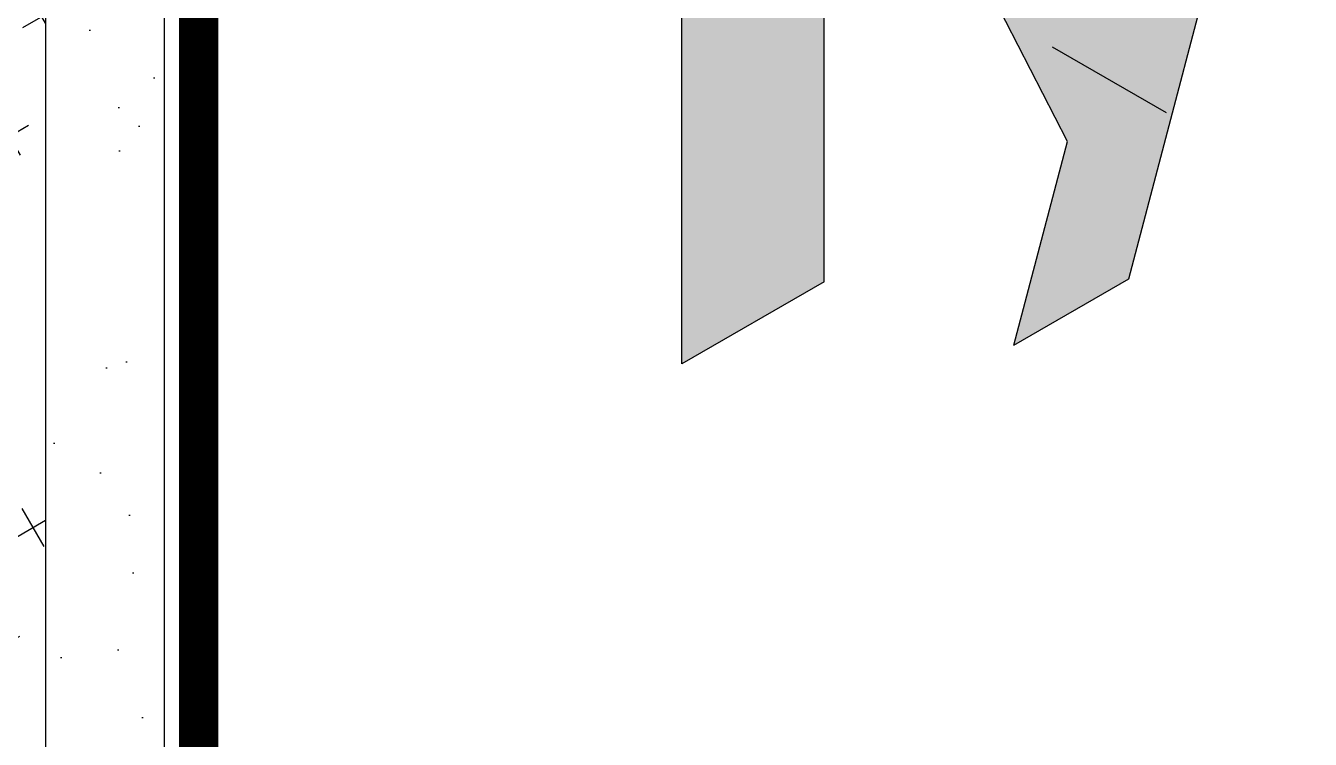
# Model space of a CAD drawing. Extents: x 0 to 51, y 0 to 66.
# Drawn here: x 13.347 to 16.279, y 42.347 to 43.976 of the extents above; entities that cross this region are included whole.
import ezdxf

# ---------------------------------------------------------------- set-up
doc = ezdxf.new("R2010")
doc.units = 0
doc.header["$LTSCALE"] = 1.5
doc.header["$MEASUREMENT"] = 0
doc.linetypes.add('DASHED', pattern=[0.75, 0.5, -0.25])
for name, color, linetype in [('DUPONTLOGO', 242, 'CONTINUOUS'), ('INSULATION', 40, 'CONTINUOUS'), ('STRUCTURE', 252, 'CONTINUOUS'), ('TYVEK', 160, 'DASHED')]:
    doc.layers.add(name, color=color, linetype=linetype)

msp = doc.modelspace()

# ---------------------------------------------------------------- hatches: boundary and pattern name
at = {"layer": 'DUPONTLOGO'}
for points in [[(16.25198754795174, 44.87167816743695), (15.98972802153258, 44.72026255926116), (15.83978550966329, 44.14970733701882), (15.64822167058638, 44.5230937756125), (15.38596214416732, 44.3716781674369), (15.72463727876217, 43.71154991486096), (15.60246849511348, 43.24667816743702), (15.86472802153258, 43.39809377561258)], [(14.84469626680205, 44.20351573473437), (14.84469626680204, 43.20351573473438), (15.16945579322119, 43.39101573473438), (15.1694557932213, 44.39101573473437), (15.49421531964045, 44.57851573473438), (15.49421531964045, 44.82851573473437), (14.5199367403829, 44.26601573473438), (14.5199367403829, 44.01601573473438)]]:
    msp.add_hatch(color=182, dxfattribs=at).paths.add_polyline_path(points)
at = {"layer": 'INSULATION', "linetype": 'CONTINUOUS'}
h = msp.add_hatch(dxfattribs=at)
h.set_pattern_fill('CROSS', color=256, scale=0.8, angle=30, style=0)
h.set_pattern_definition([(30, (47.65412484914286, 3.737934772835438), (0.07320508075688777, 0.2732050807568878), [0.1, -0.3]), (120, (47.72242611933208, 3.719633502646216), (-0.2732050807568877, 0.07320508075688778), [0.0999999999999999, -0.2999999999999996])])
h.paths.add_polyline_path([(16.55508025747702, 51.03501971976812, 0.04479910819463599), (16.75263087065889, 51.94322904408995, -0.00933874417187991), (16.84835766494055, 52.60657809837045), (16.84835766494055, 55.70600473721726), (16.22231713654278, 54.89412323246671, -0.1217965596194791), (16.02720656534879, 54.64109382470753), (13.30211391005128, 51.1070537343159), (13.30211391005128, 37.32158711000729), (13.39250757215589, 37.37377591515642), (13.39250757215586, 47.26472943962523), (13.88346159177384, 47.53262341911723), (14.9085122249918, 48.51036837813099, 0.03370422444086459), (15.41598244411242, 49.0643242623625, 0.01612494577826852), (16.02973875320004, 49.88522929960536, 0.05565526587535751), (16.3586635541912, 50.48939157423598, 0.02091384948871564)])
at = {"layer": 'STRUCTURE', "linetype": 'CONTINUOUS'}
h = msp.add_hatch(dxfattribs=at)
h.set_pattern_fill('AR-SAND', color=256, scale=0.25, style=0)
h.set_pattern_definition([(37.50000000000001, (112.0784021912516, 3.737934772835438), (-0.01574833952740204, 0.4817059422532897), [0, -0.38, 0, -0.425, 0, -0.40625]), (7.499999999999999, (112.0784021912516, 3.737934772835438), (0.4424441763169318, 0.7055365163074351), [0, -0.205, 0, -0.3425, 0, -0.13125]), (327.5, (111.7709021912516, 3.737934772835438), (0.7785354654378738, 0.001414763384241124), [0, -0.125, 0, -0.45, 0, -0.5875]), (317.5, (111.7709021912516, 3.737934772835438), (0.7515316511430733, 0.2194188912335623), [0, -0.0625, 0, -0.295, 0, -0.3375])])
h.paths.add_polyline_path([(15.17914516367446, 48.35411837813099, 0.03370422444086459), (15.68661538279508, 48.9080742623625, 0.01612494577826852), (16.3003716918827, 49.72897929960536, 0.05565526587535751), (16.62929649287386, 50.33314157423598, 0.02091384948871564), (16.82571319615968, 50.87876971976812, 0.04479910819463599), (17.02326380934156, 51.78697904408995, -0.02073115222964426), (17.26917059188187, 53.25382805770879, -0.04506024657635373), (17.59900660061035, 54.32917860546343, -0.2633397162337647), (18.07540966951279, 55.0513641065704), (18.07540966951279, 55.36386410657042, 0.3092693900534314), (17.32837366192769, 54.48542860546345, 0.0450602465763511), (16.99853765319922, 53.41007805770888, 0.02073115222964576), (16.75263087065889, 51.94322904408993, -0.04479910819464277), (16.55508025747694, 51.03501971976797, -0.02091384948869362), (16.35866355419137, 50.48939157423639, -0.05565526587538272), (16.02973875320011, 49.88522929960548, -0.01612494577827236), (15.41598244411234, 49.06432426236242, -0.03370422444085961), (14.9085122249918, 48.51036837813099), (13.88346159177382, 47.53262341911721), (13.39250757215586, 47.26472943962521), (13.6631405108385, 47.10847943962521), (14.15409453045645, 47.37637341911721)])
h.paths.add_polyline_path([(13.66314051083856, 47.10847943962518), (13.39250757215586, 47.26472943962521), (13.39250757215588, 37.26939830485816), (13.66314051083855, 37.11314830485816)])

# ---------------------------------------------------------------- linework, layer by layer
at = {"layer": 'DUPONTLOGO', "color": 182}
for p, q in [((15.8647280215326, 43.39809377561261), (16.25198754795174, 44.87167816743694)), ((15.16945579322119, 43.39101573473438), (15.1694557932213, 44.3910157347343)), ((15.72463727876227, 43.71154991486075), (15.38596214416732, 44.37167816743691)), ((14.84469626680205, 43.20351573473438), (14.84469626680205, 44.20351573473438)), ((15.60246849511346, 43.24667816743691), (15.72463727876216, 43.71154991486092)), ((15.16945579322119, 43.39101573473438), (14.84469626680205, 43.20351573473438)), ((15.60246849511334, 43.24667816743693), (15.86472802153271, 43.39809377561265))]:
    msp.add_line(p, q, dxfattribs=at)
at = {"layer": 'STRUCTURE'}
for p, q in [((13.39250757215586, 47.26472943962521), (13.39250757215589, 37.26939830485815)), ((13.66314051083853, 47.10847943962521), (13.66314051083853, 37.11314830485816))]:
    msp.add_line(p, q, dxfattribs=at)
at = {"layer": 'STRUCTURE', "color": 202}
msp.add_line((15.69023704254745, 43.92745722976572), (15.95004466368279, 43.77745722976572), dxfattribs=at)
at = {"layer": 'TYVEK', "const_width": 0.09}
msp.add_lwpolyline([(13.74195948372059, 46.45958120257263), (13.74195948372059, 37.15865446006887)], dxfattribs=at)

doc.saveas('drawing.dxf')
